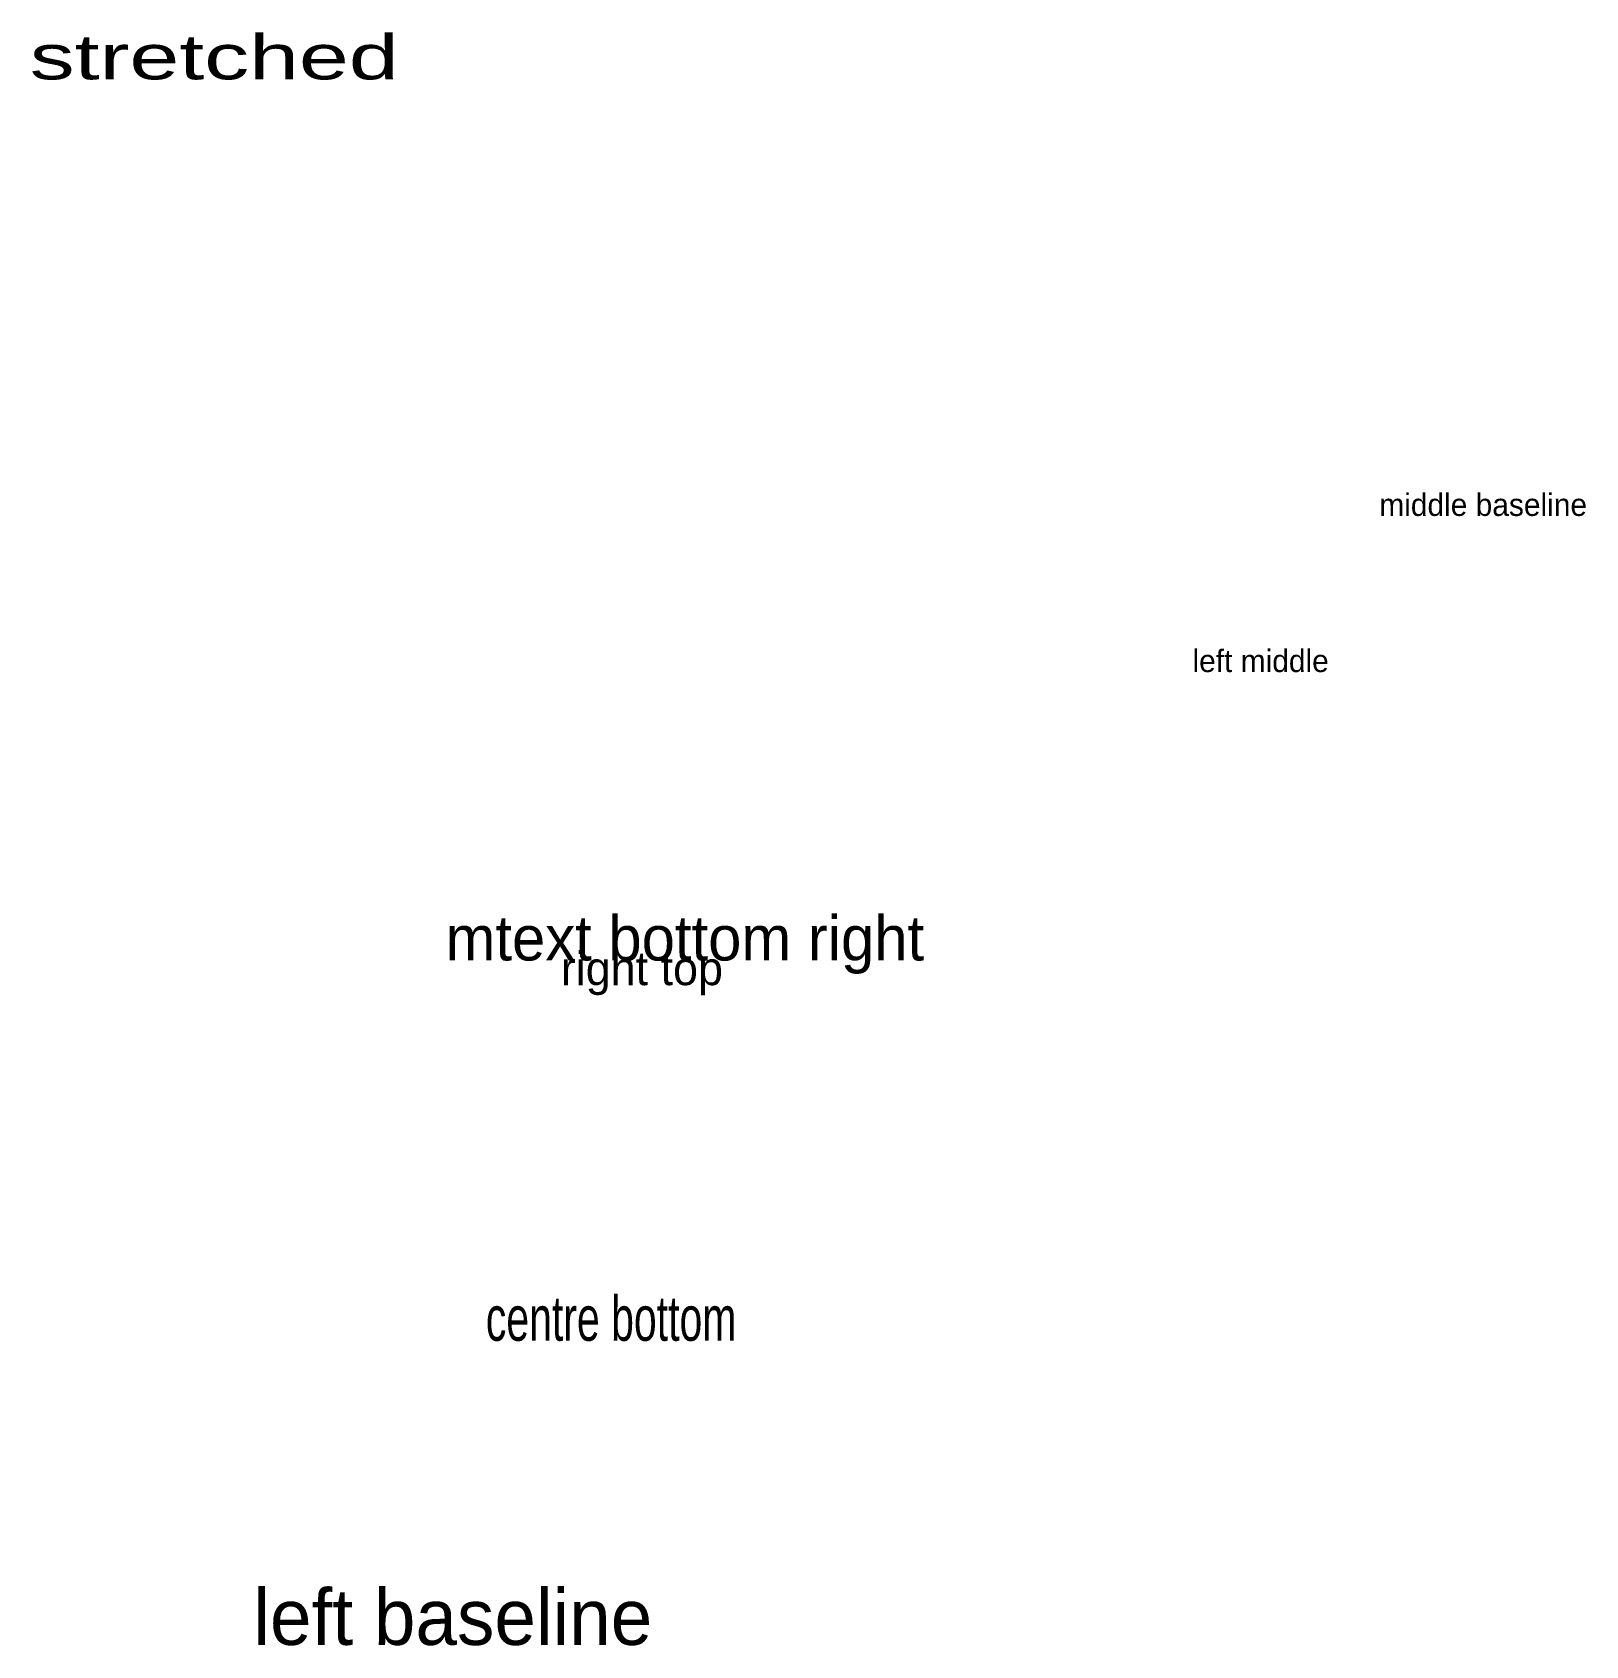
# Model space of a CAD drawing. Extents: x 0.1 to 69.6, y 10 to 82.1.
import ezdxf
from ezdxf.enums import TextEntityAlignment as Align

# ---------------------------------------------------------------- set-up
doc = ezdxf.new("R2010")
doc.units = 0
doc.layers.add('VIPRS_G13', color=7, linetype='Continuous')
doc.styles.add('VIPRS_G13_NARROW', font='txt')

# ---------------------------------------------------------------- blocks, each defined once
blk = doc.blocks.new('VIPRS_G13_STRETCHED_TEXT')
at = {"width": 0.5}
blk.add_text('stretched', height=2, dxfattribs=at).set_placement((0, 0))

msp = doc.modelspace()

# ---------------------------------------------------------------- block references
at = {"layer": 'VIPRS_G13', "xscale": 3}
msp.add_blockref('VIPRS_G13_STRETCHED_TEXT', (0, 80), dxfattribs=at)

# ---------------------------------------------------------------- texts
at = {"layer": 'VIPRS_G13'}
msp.add_text('middle baseline', height=1, dxfattribs=at).set_placement((65, 61), align=Align.MIDDLE)
msp.add_text('left middle', height=1, dxfattribs=at).set_placement((52, 54), align=Align.MIDDLE_LEFT)
msp.add_text('right top', height=1.5, dxfattribs=at).set_placement((31, 41), align=Align.TOP_RIGHT)
at = {"layer": 'VIPRS_G13', "style": 'VIPRS_G13_NARROW', "width": 0.8}
msp.add_text('centre bottom', height=2, dxfattribs=at).set_placement((26, 23), align=Align.BOTTOM_CENTER)
at = {"layer": 'VIPRS_G13'}
msp.add_text('left baseline', height=2.5, dxfattribs=at).set_placement((10, 10))
at = {"layer": 'VIPRS_G13', "insert": (40, 40), "char_height": 2, "attachment_point": 9}
msp.add_mtext('mtext bottom right', dxfattribs=at)

doc.saveas('drawing.dxf')
